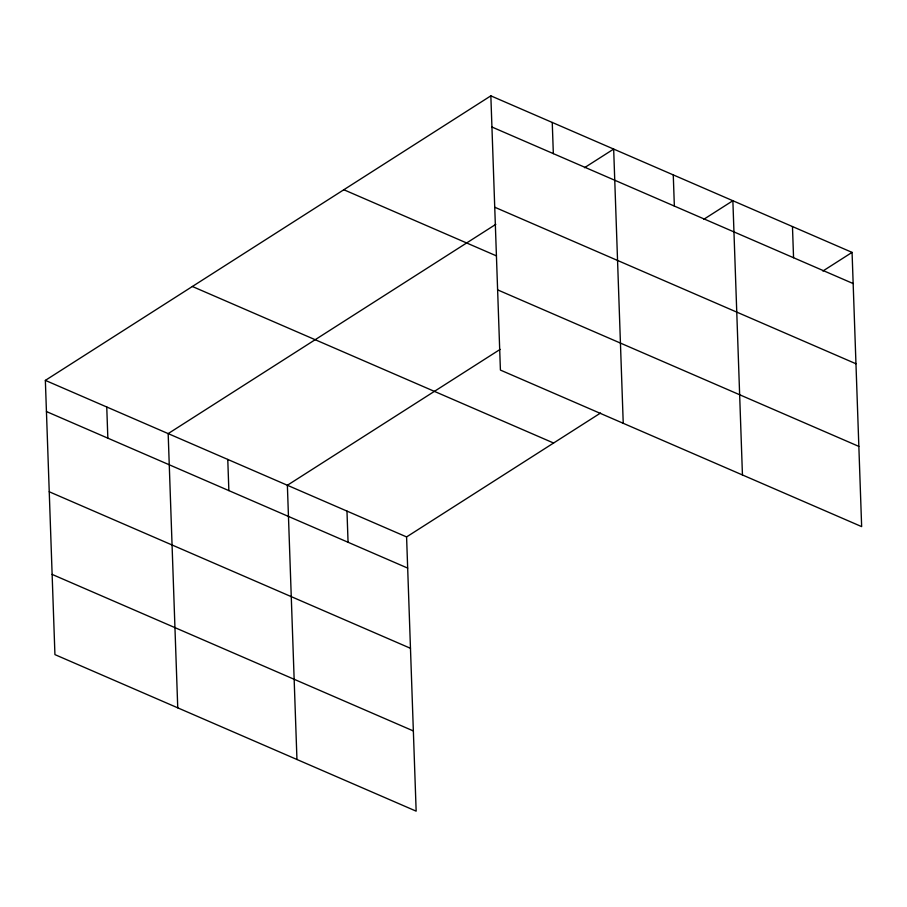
<?xml version="1.0" encoding="UTF-8"?>
<svg xmlns="http://www.w3.org/2000/svg" width="907" height="907" viewBox="0 0 907 907"><rect width="100%" height="100%" fill="white"/><g stroke="black" fill="none" stroke-linecap="round" stroke-linejoin="round"><path stroke-width="1.36" d="M600.559 413.025L406.585 536.921L416.154 811.153L54.93 654.616L45.35 380.384L490.846 95.847L852.07 252.384L861.65 526.616L500.415 370.079L490.846 95.847M495.823 224.335L168.169 433.603L177.749 707.834M584.493 167.704L613.665 149.077L623.234 423.297M500.142 349.376L287.372 485.268L296.952 759.488M703.696 219.358L732.867 200.73L742.448 474.962M822.91 271.023L852.07 252.384M491.934 127.014L853.158 283.562M494.734 207.227L855.959 363.764M343.832 189.744L496.446 255.887M497.614 289.866L858.85 446.403M192.363 286.487L553.599 443.024M45.35 380.384L406.585 536.921M46.438 411.551L407.674 568.099M49.239 491.764L410.474 648.301M52.13 574.403L413.354 730.94M792.469 226.557L793.557 257.735M673.266 174.904L674.354 206.07M552.25 122.456L553.338 153.634M346.973 511.095L348.061 542.261M227.77 459.441L228.859 490.608M106.754 406.994L107.842 438.172"/></g></svg>
